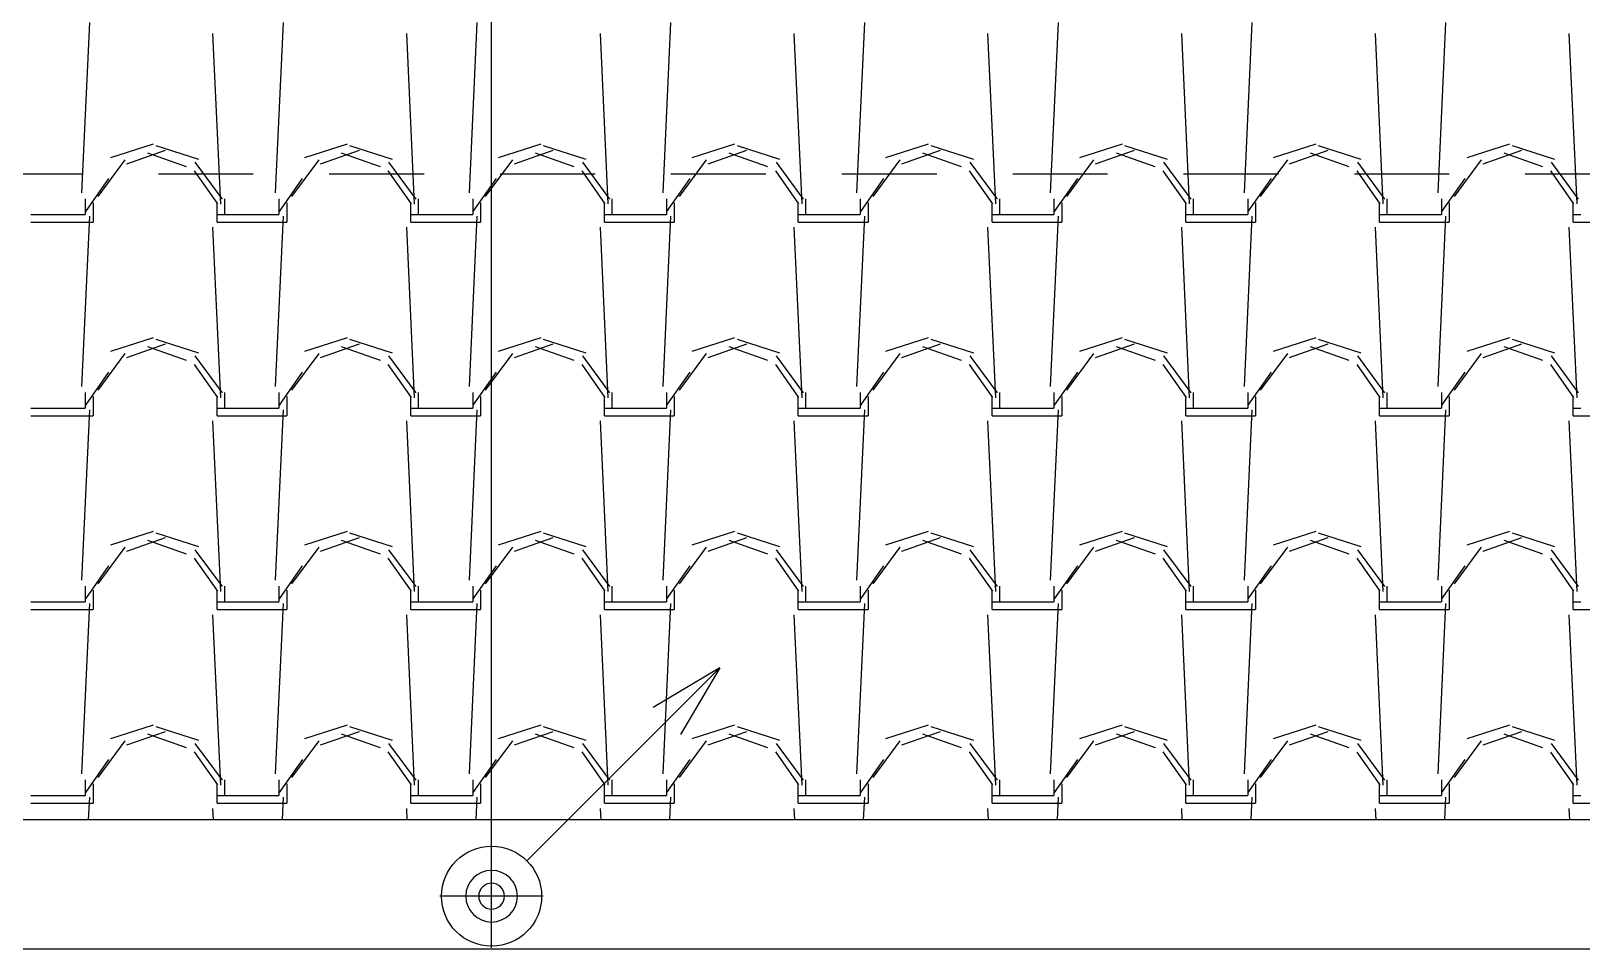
# Model space of a CAD drawing. Header units: millimetres. Extents: x 3923 to 4007, y 744 to 863.
# Drawn here: x 3936.045 to 3938.086, y 828.706 to 829.915 of the extents above; entities that cross this region are included whole.
import ezdxf

# ---------------------------------------------------------------- set-up
doc = ezdxf.new("R2010")
doc.units = ezdxf.units.MM
doc.linetypes.add('HIDDEN2', pattern=[0.1875, 0.125, -0.0625])
for name, color, linetype in [('-HIDRO', 8, 'Continuous'), ('A-PEN-W', 7, 'Continuous'), ('COTAS', 7, 'Continuous'), ('HID-TUBPRIMARIO', 5, 'Continuous')]:
    doc.layers.add(name, color=color, linetype=linetype)

# ---------------------------------------------------------------- blocks, each defined once
blk = doc.blocks.new('CIRCULOS')
at = {"layer": 'COTAS'}
for p, q in [((0, 4), (0, -4)), ((-4, 0), (4, 0))]:
    blk.add_line(p, q, dxfattribs=at)
for radius in [2, 1]:
    blk.add_circle((0, 0), radius, dxfattribs=at)

msp = doc.modelspace()

# ---------------------------------------------------------------- linework, layer by layer
at = {"layer": '-HIDRO', "linetype": 'Continuous'}
for p, q in [((3936.1123, 829.7016), (3936.1225, 829.9262)), ((3936.2951, 829.6869), (3936.2849, 829.9115)), ((3936.3674, 829.7016), (3936.3776, 829.9262)), ((3936.5503, 829.6869), (3936.5401, 829.9115)), ((3936.6226, 829.7016), (3936.6328, 829.9262)), ((3936.8054, 829.687), (3936.7952, 829.9115)), ((3936.8777, 829.7016), (3936.8879, 829.9262)), ((3937.0606, 829.687), (3937.0504, 829.9115)), ((3937.1329, 829.7016), (3937.1431, 829.9262)), ((3937.3157, 829.687), (3937.3055, 829.9115)), ((3937.388, 829.7016), (3937.3982, 829.9262)), ((3937.5709, 829.687), (3937.5607, 829.9115)), ((3937.6432, 829.7016), (3937.6534, 829.9262)), ((3937.826, 829.687), (3937.8158, 829.9115)), ((3937.8983, 829.7016), (3937.9085, 829.9262)), ((3938.0812, 829.687), (3938.071, 829.9115)), ((3936.2063, 829.7659), (3936.1501, 829.748)), ((3936.2221, 829.7574), (3936.171, 829.7395)), ((3936.2501, 829.7361), (3936.1991, 829.754)), ((3936.2661, 829.7458), (3936.2099, 829.7636)), ((3936.4614, 829.7659), (3936.4053, 829.748)), ((3936.4772, 829.7574), (3936.4262, 829.7395)), ((3936.5053, 829.7361), (3936.4542, 829.754)), ((3936.5212, 829.7458), (3936.4651, 829.7636)), ((3936.7166, 829.7659), (3936.6604, 829.748)), ((3936.7324, 829.7574), (3936.6813, 829.7395)), ((3936.7604, 829.7361), (3936.7094, 829.754)), ((3936.7764, 829.7458), (3936.7202, 829.7636)), ((3936.9717, 829.7659), (3936.9156, 829.748)), ((3936.9875, 829.7574), (3936.9365, 829.7395)), ((3937.0155, 829.7361), (3936.9645, 829.754)), ((3937.0315, 829.7458), (3936.9754, 829.7636)), ((3937.2269, 829.7659), (3937.1707, 829.748)), ((3937.2427, 829.7574), (3937.1916, 829.7395)), ((3937.2707, 829.7361), (3937.2197, 829.754)), ((3937.2867, 829.7458), (3937.2305, 829.7636)), ((3937.482, 829.7659), (3937.4259, 829.748)), ((3937.4978, 829.7574), (3937.4468, 829.7395)), ((3937.5258, 829.7361), (3937.4748, 829.754)), ((3937.5418, 829.7458), (3937.4857, 829.7636)), ((3937.7372, 829.7659), (3937.681, 829.748)), ((3937.753, 829.7574), (3937.7019, 829.7395)), ((3937.781, 829.7361), (3937.73, 829.754)), ((3937.797, 829.7458), (3937.7408, 829.7636)), ((3937.9923, 829.7659), (3937.9362, 829.748)), ((3938.0081, 829.7574), (3937.9571, 829.7395)), ((3938.0361, 829.7361), (3937.9851, 829.754)), ((3938.0521, 829.7458), (3937.996, 829.7636)), ((3936.1689, 829.7453), (3936.1332, 829.6968)), ((3936.2912, 829.6872), (3936.2606, 829.7306)), ((3936.2972, 829.6935), (3936.2615, 829.7419)), ((3936.4241, 829.7453), (3936.3883, 829.6968)), ((3936.5463, 829.6872), (3936.5157, 829.7306)), ((3936.5524, 829.6935), (3936.5166, 829.7419)), ((3936.6792, 829.7453), (3936.6435, 829.6968)), ((3936.8015, 829.6872), (3936.7709, 829.7306)), ((3936.8075, 829.6935), (3936.7718, 829.7419)), ((3936.9344, 829.7453), (3936.8986, 829.6968)), ((3937.0566, 829.6872), (3937.026, 829.7306)), ((3937.0627, 829.6935), (3937.0269, 829.7419)), ((3937.1895, 829.7453), (3937.1538, 829.6968)), ((3937.3118, 829.6872), (3937.2812, 829.7306)), ((3937.3178, 829.6935), (3937.2821, 829.7419)), ((3937.4446, 829.7453), (3937.4089, 829.6968)), ((3937.5669, 829.6872), (3937.5363, 829.7306)), ((3937.5729, 829.6935), (3937.5372, 829.7419)), ((3937.6998, 829.7453), (3937.6641, 829.6968)), ((3937.8221, 829.6872), (3937.7915, 829.7306)), ((3937.8281, 829.6935), (3937.7924, 829.7419)), ((3937.9549, 829.7453), (3937.9192, 829.6968)), ((3938.0772, 829.6872), (3938.0466, 829.7306)), ((3938.0832, 829.6935), (3938.0475, 829.7419)), ((3936.1474, 829.7206), (3936.1168, 829.6773)), ((3936.4025, 829.7206), (3936.3719, 829.6773)), ((3936.6577, 829.7206), (3936.6271, 829.6773)), ((3936.9129, 829.7206), (3936.8822, 829.6773)), ((3937.168, 829.7206), (3937.1374, 829.6773)), ((3937.4232, 829.7206), (3937.3925, 829.6773)), ((3937.6783, 829.7206), (3937.6477, 829.6773)), ((3937.9335, 829.7206), (3937.9028, 829.6773)), ((3936.1167, 829.6937), (3936.1167, 829.6733)), ((3936.1269, 829.6886), (3936.1269, 829.6631)), ((3936.2902, 829.6631), (3936.2902, 829.6886)), ((3936.3004, 829.6733), (3936.3004, 829.6937)), ((3936.3718, 829.6937), (3936.3718, 829.6733)), ((3936.382, 829.6886), (3936.382, 829.6631)), ((3936.5453, 829.6631), (3936.5453, 829.6886)), ((3936.5555, 829.6733), (3936.5555, 829.6937)), ((3936.627, 829.6937), (3936.627, 829.6733)), ((3936.6372, 829.6886), (3936.6372, 829.6631)), ((3936.8005, 829.6631), (3936.8005, 829.6886)), ((3936.8107, 829.6733), (3936.8107, 829.6937)), ((3936.8821, 829.6937), (3936.8821, 829.6733)), ((3936.8923, 829.6886), (3936.8923, 829.6631)), ((3937.0556, 829.6631), (3937.0556, 829.6886)), ((3937.0658, 829.6733), (3937.0658, 829.6937)), ((3937.1373, 829.6937), (3937.1373, 829.6733)), ((3937.1475, 829.6886), (3937.1475, 829.6631)), ((3937.3108, 829.6631), (3937.3108, 829.6886)), ((3937.321, 829.6733), (3937.321, 829.6937)), ((3937.3924, 829.6937), (3937.3924, 829.6733)), ((3937.4026, 829.6886), (3937.4026, 829.6631)), ((3937.5659, 829.6631), (3937.5659, 829.6886)), ((3937.5761, 829.6733), (3937.5761, 829.6937)), ((3937.6476, 829.6937), (3937.6476, 829.6733)), ((3937.6578, 829.6886), (3937.6578, 829.6631)), ((3937.8211, 829.6631), (3937.8211, 829.6886)), ((3937.8313, 829.6733), (3937.8313, 829.6937)), ((3937.9027, 829.6937), (3937.9027, 829.6733)), ((3937.9129, 829.6886), (3937.9129, 829.6631)), ((3938.0762, 829.6631), (3938.0762, 829.6886)), ((3936.0452, 829.6733), (3936.1167, 829.6733)), ((3936.1123, 829.4465), (3936.1225, 829.671)), ((3936.2902, 829.6733), (3936.3004, 829.6733)), ((3936.3004, 829.6733), (3936.3718, 829.6733)), ((3936.3674, 829.4465), (3936.3776, 829.671)), ((3936.5453, 829.6733), (3936.5555, 829.6733)), ((3936.5555, 829.6733), (3936.627, 829.6733)), ((3936.6226, 829.4465), (3936.6328, 829.671)), ((3936.8005, 829.6733), (3936.8107, 829.6733)), ((3936.8107, 829.6733), (3936.8821, 829.6733)), ((3936.8777, 829.4465), (3936.8879, 829.671)), ((3937.0556, 829.6733), (3937.0658, 829.6733)), ((3937.0658, 829.6733), (3937.1373, 829.6733)), ((3937.1329, 829.4465), (3937.1431, 829.671)), ((3937.3108, 829.6733), (3937.321, 829.6733)), ((3937.321, 829.6733), (3937.3924, 829.6733)), ((3937.388, 829.4465), (3937.3982, 829.671)), ((3937.5659, 829.6733), (3937.5761, 829.6733)), ((3937.5761, 829.6733), (3937.6476, 829.6733)), ((3937.6432, 829.4465), (3937.6534, 829.671)), ((3937.8211, 829.6733), (3937.8313, 829.6733)), ((3937.8313, 829.6733), (3937.9027, 829.6733)), ((3937.8983, 829.4465), (3937.9085, 829.671)), ((3938.0762, 829.6733), (3938.0864, 829.6733)), ((3936.0452, 829.6631), (3936.1269, 829.6631)), ((3936.2951, 829.4318), (3936.2849, 829.6563)), ((3936.2902, 829.6631), (3936.3004, 829.6631)), ((3936.3004, 829.6631), (3936.382, 829.6631)), ((3936.5503, 829.4318), (3936.5401, 829.6563)), ((3936.5453, 829.6631), (3936.5555, 829.6631)), ((3936.5555, 829.6631), (3936.6372, 829.6631)), ((3936.8054, 829.4318), (3936.7952, 829.6563)), ((3936.8005, 829.6631), (3936.8107, 829.6631)), ((3936.8107, 829.6631), (3936.8923, 829.6631)), ((3937.0606, 829.4318), (3937.0504, 829.6563)), ((3937.0556, 829.6631), (3937.0658, 829.6631)), ((3937.0658, 829.6631), (3937.1475, 829.6631)), ((3937.3157, 829.4318), (3937.3055, 829.6563)), ((3937.3108, 829.6631), (3937.321, 829.6631)), ((3937.321, 829.6631), (3937.4026, 829.6631)), ((3937.5709, 829.4318), (3937.5607, 829.6563)), ((3937.5659, 829.6631), (3937.5761, 829.6631)), ((3937.5761, 829.6631), (3937.6578, 829.6631)), ((3937.826, 829.4318), (3937.8158, 829.6563)), ((3937.8211, 829.6631), (3937.8313, 829.6631)), ((3937.8313, 829.6631), (3937.9129, 829.6631)), ((3938.0812, 829.4318), (3938.071, 829.6563)), ((3938.0762, 829.6631), (3938.0864, 829.6631)), ((3938.0864, 829.6631), (3938.1681, 829.6631)), ((3936.2063, 829.5107), (3936.1501, 829.4929)), ((3936.2661, 829.4906), (3936.2099, 829.5085)), ((3936.4614, 829.5107), (3936.4053, 829.4929)), ((3936.5212, 829.4906), (3936.4651, 829.5085)), ((3936.7166, 829.5107), (3936.6604, 829.4929)), ((3936.7764, 829.4906), (3936.7202, 829.5085)), ((3936.9717, 829.5107), (3936.9156, 829.4929)), ((3937.0315, 829.4906), (3936.9754, 829.5085)), ((3937.2269, 829.5107), (3937.1707, 829.4929)), ((3937.2867, 829.4906), (3937.2305, 829.5085)), ((3937.482, 829.5107), (3937.4259, 829.4929)), ((3937.5418, 829.4906), (3937.4857, 829.5085)), ((3937.7372, 829.5107), (3937.681, 829.4929)), ((3937.797, 829.4906), (3937.7408, 829.5085)), ((3937.9923, 829.5107), (3937.9362, 829.4929)), ((3938.0521, 829.4906), (3937.996, 829.5085)), ((3936.1689, 829.4902), (3936.1332, 829.4417)), ((3936.2221, 829.5022), (3936.171, 829.4844)), ((3936.2501, 829.481), (3936.1991, 829.4988)), ((3936.2972, 829.4383), (3936.2615, 829.4868)), ((3936.4241, 829.4902), (3936.3883, 829.4417)), ((3936.4772, 829.5022), (3936.4262, 829.4844)), ((3936.5053, 829.481), (3936.4542, 829.4988)), ((3936.5524, 829.4383), (3936.5166, 829.4868)), ((3936.6792, 829.4902), (3936.6435, 829.4417)), ((3936.7324, 829.5022), (3936.6813, 829.4844)), ((3936.7604, 829.481), (3936.7094, 829.4988)), ((3936.8075, 829.4383), (3936.7718, 829.4868)), ((3936.9343, 829.4902), (3936.8986, 829.4417)), ((3936.9875, 829.5022), (3936.9365, 829.4844)), ((3937.0156, 829.481), (3936.9645, 829.4988)), ((3937.0627, 829.4383), (3937.0269, 829.4868)), ((3937.1895, 829.4902), (3937.1538, 829.4417)), ((3937.2427, 829.5022), (3937.1916, 829.4844)), ((3937.2707, 829.481), (3937.2197, 829.4988)), ((3937.3178, 829.4383), (3937.2821, 829.4868)), ((3937.4446, 829.4902), (3937.4089, 829.4417)), ((3937.4978, 829.5022), (3937.4468, 829.4844)), ((3937.5259, 829.481), (3937.4748, 829.4988)), ((3937.5729, 829.4383), (3937.5372, 829.4868)), ((3937.6998, 829.4902), (3937.6641, 829.4417)), ((3937.753, 829.5022), (3937.7019, 829.4844)), ((3937.781, 829.481), (3937.73, 829.4988)), ((3937.8281, 829.4383), (3937.7924, 829.4868)), ((3937.9549, 829.4902), (3937.9192, 829.4417)), ((3938.0081, 829.5022), (3937.9571, 829.4844)), ((3938.0361, 829.481), (3937.9851, 829.4988)), ((3938.0832, 829.4383), (3938.0475, 829.4868)), ((3936.1474, 829.4655), (3936.1168, 829.4221)), ((3936.2912, 829.4321), (3936.2606, 829.4755)), ((3936.4025, 829.4655), (3936.3719, 829.4221)), ((3936.5463, 829.4321), (3936.5157, 829.4755)), ((3936.6577, 829.4655), (3936.6271, 829.4221)), ((3936.8015, 829.4321), (3936.7709, 829.4755)), ((3936.9129, 829.4655), (3936.8822, 829.4221)), ((3937.0566, 829.4321), (3937.026, 829.4755)), ((3937.168, 829.4655), (3937.1374, 829.4221)), ((3937.3118, 829.4321), (3937.2812, 829.4754)), ((3937.4232, 829.4655), (3937.3925, 829.4221)), ((3937.5669, 829.4321), (3937.5363, 829.4754)), ((3937.6783, 829.4655), (3937.6477, 829.4221)), ((3937.8221, 829.4321), (3937.7915, 829.4754)), ((3937.9335, 829.4655), (3937.9028, 829.4221)), ((3938.0772, 829.4321), (3938.0466, 829.4754)), ((3936.1167, 829.4386), (3936.1167, 829.4181)), ((3936.1269, 829.4335), (3936.1269, 829.4079)), ((3936.2902, 829.4079), (3936.2902, 829.4335)), ((3936.3004, 829.4181), (3936.3004, 829.4386)), ((3936.3718, 829.4386), (3936.3718, 829.4181)), ((3936.382, 829.4335), (3936.382, 829.4079)), ((3936.5453, 829.4079), (3936.5453, 829.4335)), ((3936.5555, 829.4181), (3936.5555, 829.4386)), ((3936.627, 829.4386), (3936.627, 829.4181)), ((3936.6372, 829.4335), (3936.6372, 829.4079)), ((3936.8005, 829.4079), (3936.8005, 829.4335)), ((3936.8107, 829.4181), (3936.8107, 829.4386)), ((3936.8821, 829.4386), (3936.8821, 829.4181)), ((3936.8923, 829.4335), (3936.8923, 829.4079)), ((3937.0556, 829.4079), (3937.0556, 829.4335)), ((3937.0658, 829.4181), (3937.0658, 829.4386)), ((3937.1373, 829.4386), (3937.1373, 829.4181)), ((3937.1475, 829.4335), (3937.1475, 829.4079)), ((3937.3108, 829.4079), (3937.3108, 829.4335)), ((3937.321, 829.4181), (3937.321, 829.4386)), ((3937.3924, 829.4386), (3937.3924, 829.4181)), ((3937.4026, 829.4335), (3937.4026, 829.4079)), ((3937.5659, 829.4079), (3937.5659, 829.4335)), ((3937.5761, 829.4181), (3937.5761, 829.4386)), ((3937.6476, 829.4386), (3937.6476, 829.4181)), ((3937.6578, 829.4335), (3937.6578, 829.4079)), ((3937.8211, 829.4079), (3937.8211, 829.4335)), ((3937.8313, 829.4181), (3937.8313, 829.4386)), ((3937.9027, 829.4386), (3937.9027, 829.4181)), ((3937.9129, 829.4335), (3937.9129, 829.4079)), ((3938.0762, 829.4079), (3938.0762, 829.4335)), ((3936.0452, 829.4181), (3936.1167, 829.4181)), ((3936.0452, 829.4079), (3936.1269, 829.4079)), ((3936.1123, 829.1913), (3936.1225, 829.4159)), ((3936.2951, 829.1766), (3936.2849, 829.4012)), ((3936.2902, 829.4181), (3936.3004, 829.4181)), ((3936.2902, 829.4079), (3936.3004, 829.4079)), ((3936.3004, 829.4181), (3936.3718, 829.4181)), ((3936.3004, 829.4079), (3936.382, 829.4079)), ((3936.3674, 829.1913), (3936.3776, 829.4159)), ((3936.5503, 829.1766), (3936.5401, 829.4012)), ((3936.5453, 829.4181), (3936.5555, 829.4181)), ((3936.5453, 829.4079), (3936.5555, 829.4079)), ((3936.5555, 829.4181), (3936.627, 829.4181)), ((3936.5555, 829.4079), (3936.6372, 829.4079)), ((3936.6226, 829.1913), (3936.6328, 829.4159)), ((3936.8054, 829.1767), (3936.7952, 829.4012)), ((3936.8005, 829.4181), (3936.8107, 829.4181)), ((3936.8005, 829.4079), (3936.8107, 829.4079)), ((3936.8107, 829.4181), (3936.8821, 829.4181)), ((3936.8107, 829.4079), (3936.8923, 829.4079)), ((3936.8777, 829.1913), (3936.8879, 829.4159)), ((3937.0606, 829.1767), (3937.0504, 829.4012)), ((3937.0556, 829.4181), (3937.0658, 829.4181)), ((3937.0556, 829.4079), (3937.0658, 829.4079)), ((3937.0658, 829.4181), (3937.1373, 829.4181)), ((3937.0658, 829.4079), (3937.1475, 829.4079)), ((3937.1329, 829.1913), (3937.1431, 829.4159)), ((3937.3157, 829.1767), (3937.3055, 829.4012)), ((3937.3108, 829.4181), (3937.321, 829.4181)), ((3937.3108, 829.4079), (3937.321, 829.4079)), ((3937.321, 829.4181), (3937.3924, 829.4181)), ((3937.321, 829.4079), (3937.4026, 829.4079)), ((3937.388, 829.1913), (3937.3982, 829.4159)), ((3937.5709, 829.1767), (3937.5607, 829.4012)), ((3937.5659, 829.4181), (3937.5761, 829.4181)), ((3937.5659, 829.4079), (3937.5761, 829.4079)), ((3937.5761, 829.4181), (3937.6476, 829.4181)), ((3937.5761, 829.4079), (3937.6578, 829.4079)), ((3937.6432, 829.1913), (3937.6534, 829.4159)), ((3937.826, 829.1767), (3937.8158, 829.4012)), ((3937.8211, 829.4181), (3937.8313, 829.4181)), ((3937.8211, 829.4079), (3937.8313, 829.4079)), ((3937.8313, 829.4181), (3937.9027, 829.4181)), ((3937.8313, 829.4079), (3937.9129, 829.4079)), ((3937.8983, 829.1913), (3937.9085, 829.4159)), ((3938.0812, 829.1767), (3938.071, 829.4012)), ((3938.0762, 829.4181), (3938.0864, 829.4181)), ((3938.0762, 829.4079), (3938.0864, 829.4079)), ((3938.0864, 829.4079), (3938.1681, 829.4079)), ((3936.2063, 829.2556), (3936.1501, 829.2377)), ((3936.2221, 829.2471), (3936.171, 829.2292)), ((3936.2501, 829.2258), (3936.1991, 829.2437)), ((3936.2661, 829.2355), (3936.2099, 829.2533)), ((3936.4614, 829.2556), (3936.4053, 829.2377)), ((3936.4772, 829.2471), (3936.4262, 829.2292)), ((3936.5053, 829.2258), (3936.4542, 829.2437)), ((3936.5212, 829.2355), (3936.4651, 829.2533)), ((3936.7166, 829.2556), (3936.6604, 829.2377)), ((3936.7324, 829.2471), (3936.6813, 829.2292)), ((3936.7604, 829.2258), (3936.7094, 829.2437)), ((3936.7764, 829.2355), (3936.7202, 829.2533)), ((3936.9717, 829.2556), (3936.9156, 829.2377)), ((3936.9875, 829.2471), (3936.9365, 829.2292)), ((3937.0156, 829.2258), (3936.9645, 829.2437)), ((3937.0315, 829.2355), (3936.9754, 829.2533)), ((3937.2269, 829.2556), (3937.1707, 829.2377)), ((3937.2427, 829.2471), (3937.1916, 829.2292)), ((3937.2707, 829.2258), (3937.2197, 829.2437)), ((3937.2867, 829.2355), (3937.2305, 829.2533)), ((3937.482, 829.2556), (3937.4259, 829.2377)), ((3937.4978, 829.2471), (3937.4468, 829.2292)), ((3937.5259, 829.2258), (3937.4748, 829.2437)), ((3937.5418, 829.2355), (3937.4857, 829.2533)), ((3937.7372, 829.2556), (3937.681, 829.2377)), ((3937.753, 829.2471), (3937.7019, 829.2292)), ((3937.781, 829.2258), (3937.73, 829.2437)), ((3937.797, 829.2355), (3937.7408, 829.2533)), ((3937.9923, 829.2556), (3937.9362, 829.2377)), ((3938.0081, 829.2471), (3937.9571, 829.2292)), ((3938.0362, 829.2258), (3937.9851, 829.2437)), ((3938.0521, 829.2355), (3937.996, 829.2533)), ((3936.1689, 829.235), (3936.1332, 829.1865)), ((3936.2912, 829.1769), (3936.2606, 829.2203)), ((3936.2972, 829.1832), (3936.2615, 829.2316)), ((3936.4241, 829.235), (3936.3883, 829.1865)), ((3936.5463, 829.1769), (3936.5157, 829.2203)), ((3936.5524, 829.1832), (3936.5166, 829.2316)), ((3936.6792, 829.235), (3936.6435, 829.1865)), ((3936.8015, 829.1769), (3936.7709, 829.2203)), ((3936.8075, 829.1832), (3936.7718, 829.2316)), ((3936.9343, 829.235), (3936.8986, 829.1865)), ((3937.0566, 829.1769), (3937.026, 829.2203)), ((3937.0627, 829.1832), (3937.0269, 829.2316)), ((3937.1895, 829.235), (3937.1538, 829.1865)), ((3937.3118, 829.1769), (3937.2812, 829.2203)), ((3937.3178, 829.1832), (3937.2821, 829.2316)), ((3937.4446, 829.235), (3937.4089, 829.1865)), ((3937.5669, 829.1769), (3937.5363, 829.2203)), ((3937.573, 829.1832), (3937.5372, 829.2316)), ((3937.6998, 829.235), (3937.6641, 829.1865)), ((3937.8221, 829.1769), (3937.7915, 829.2203)), ((3937.8281, 829.1832), (3937.7924, 829.2316)), ((3937.9549, 829.235), (3937.9192, 829.1865)), ((3938.0772, 829.1769), (3938.0466, 829.2203)), ((3938.0832, 829.1832), (3938.0475, 829.2316)), ((3936.1474, 829.2103), (3936.1168, 829.167)), ((3936.4025, 829.2103), (3936.3719, 829.167)), ((3936.6577, 829.2103), (3936.6271, 829.167)), ((3936.9129, 829.2103), (3936.8822, 829.167)), ((3937.168, 829.2103), (3937.1374, 829.167)), ((3937.4232, 829.2103), (3937.3925, 829.167)), ((3937.6783, 829.2103), (3937.6477, 829.167)), ((3937.9335, 829.2103), (3937.9028, 829.167)), ((3936.1167, 829.1834), (3936.1167, 829.163)), ((3936.1269, 829.1783), (3936.1269, 829.1528)), ((3936.2902, 829.1528), (3936.2902, 829.1783)), ((3936.3004, 829.163), (3936.3004, 829.1834)), ((3936.3718, 829.1834), (3936.3718, 829.163)), ((3936.382, 829.1783), (3936.382, 829.1528)), ((3936.5453, 829.1528), (3936.5453, 829.1783)), ((3936.5555, 829.163), (3936.5555, 829.1834)), ((3936.627, 829.1834), (3936.627, 829.163)), ((3936.6372, 829.1783), (3936.6372, 829.1528)), ((3936.8005, 829.1528), (3936.8005, 829.1783)), ((3936.8107, 829.163), (3936.8107, 829.1834)), ((3936.8821, 829.1834), (3936.8821, 829.163)), ((3936.8923, 829.1783), (3936.8923, 829.1528)), ((3937.0556, 829.1528), (3937.0556, 829.1783)), ((3937.0658, 829.163), (3937.0658, 829.1834)), ((3937.1373, 829.1834), (3937.1373, 829.163)), ((3937.1475, 829.1783), (3937.1475, 829.1528)), ((3937.3108, 829.1528), (3937.3108, 829.1783)), ((3937.321, 829.163), (3937.321, 829.1834)), ((3937.3924, 829.1834), (3937.3924, 829.163)), ((3937.4026, 829.1783), (3937.4026, 829.1528)), ((3937.5659, 829.1528), (3937.5659, 829.1783)), ((3937.5761, 829.163), (3937.5761, 829.1834)), ((3937.6476, 829.1834), (3937.6476, 829.163)), ((3937.6578, 829.1783), (3937.6578, 829.1528)), ((3937.8211, 829.1528), (3937.8211, 829.1783)), ((3937.8313, 829.163), (3937.8313, 829.1834)), ((3937.9027, 829.1834), (3937.9027, 829.163)), ((3937.9129, 829.1783), (3937.9129, 829.1528)), ((3938.0762, 829.1528), (3938.0762, 829.1783)), ((3936.0452, 829.163), (3936.1167, 829.163)), ((3936.1123, 828.9362), (3936.1225, 829.1607)), ((3936.2902, 829.163), (3936.3004, 829.163)), ((3936.3004, 829.163), (3936.3718, 829.163)), ((3936.3674, 828.9362), (3936.3776, 829.1607)), ((3936.5453, 829.163), (3936.5555, 829.163)), ((3936.5555, 829.163), (3936.627, 829.163)), ((3936.6226, 828.9362), (3936.6328, 829.1607)), ((3936.8005, 829.163), (3936.8107, 829.163)), ((3936.8107, 829.163), (3936.8821, 829.163)), ((3936.8777, 828.9362), (3936.8879, 829.1607)), ((3937.0556, 829.163), (3937.0658, 829.163)), ((3937.0658, 829.163), (3937.1373, 829.163)), ((3937.1329, 828.9362), (3937.1431, 829.1607)), ((3937.3108, 829.163), (3937.321, 829.163)), ((3937.321, 829.163), (3937.3924, 829.163)), ((3937.388, 828.9362), (3937.3982, 829.1607)), ((3937.5659, 829.163), (3937.5761, 829.163)), ((3937.5761, 829.163), (3937.6476, 829.163)), ((3937.6432, 828.9362), (3937.6534, 829.1607)), ((3937.8211, 829.163), (3937.8313, 829.163)), ((3937.8313, 829.163), (3937.9027, 829.163)), ((3937.8983, 828.9362), (3937.9085, 829.1607)), ((3938.0762, 829.163), (3938.0864, 829.163)), ((3936.0452, 829.1528), (3936.1269, 829.1528)), ((3936.2951, 828.9215), (3936.2849, 829.146)), ((3936.2902, 829.1528), (3936.3004, 829.1528)), ((3936.3004, 829.1528), (3936.382, 829.1528)), ((3936.5503, 828.9215), (3936.5401, 829.146)), ((3936.5453, 829.1528), (3936.5555, 829.1528)), ((3936.5555, 829.1528), (3936.6372, 829.1528)), ((3936.8054, 828.9215), (3936.7952, 829.146)), ((3936.8005, 829.1528), (3936.8107, 829.1528)), ((3936.8107, 829.1528), (3936.8923, 829.1528)), ((3937.0606, 828.9215), (3937.0504, 829.146)), ((3937.0556, 829.1528), (3937.0658, 829.1528)), ((3937.0658, 829.1528), (3937.1475, 829.1528)), ((3937.3157, 828.9215), (3937.3055, 829.146)), ((3937.3108, 829.1528), (3937.321, 829.1528)), ((3937.321, 829.1528), (3937.4026, 829.1528)), ((3937.5709, 828.9215), (3937.5607, 829.146)), ((3937.5659, 829.1528), (3937.5761, 829.1528)), ((3937.5761, 829.1528), (3937.6578, 829.1528)), ((3937.826, 828.9215), (3937.8158, 829.146)), ((3937.8211, 829.1528), (3937.8313, 829.1528)), ((3937.8313, 829.1528), (3937.9129, 829.1528)), ((3938.0812, 828.9215), (3938.071, 829.146)), ((3938.0762, 829.1528), (3938.0864, 829.1528)), ((3938.0864, 829.1528), (3938.1681, 829.1528)), ((3936.2063, 829.0004), (3936.1501, 828.9826)), ((3936.2661, 828.9803), (3936.2099, 828.9982)), ((3936.4614, 829.0004), (3936.4053, 828.9826)), ((3936.5212, 828.9803), (3936.4651, 828.9982)), ((3936.7166, 829.0004), (3936.6604, 828.9826)), ((3936.7764, 828.9803), (3936.7202, 828.9982)), ((3936.9717, 829.0004), (3936.9156, 828.9826)), ((3937.0315, 828.9803), (3936.9754, 828.9982)), ((3937.2269, 829.0004), (3937.1707, 828.9826)), ((3937.2867, 828.9803), (3937.2305, 828.9982)), ((3937.482, 829.0004), (3937.4259, 828.9826)), ((3937.5418, 828.9803), (3937.4857, 828.9982)), ((3937.7372, 829.0004), (3937.681, 828.9826)), ((3937.797, 828.9803), (3937.7408, 828.9982)), ((3937.9923, 829.0004), (3937.9362, 828.9826)), ((3938.0521, 828.9803), (3937.996, 828.9982)), ((3936.1689, 828.9799), (3936.1332, 828.9314)), ((3936.2221, 828.9919), (3936.171, 828.974)), ((3936.2501, 828.9707), (3936.1991, 828.9885)), ((3936.2972, 828.928), (3936.2615, 828.9765)), ((3936.4241, 828.9799), (3936.3883, 828.9314)), ((3936.4772, 828.9919), (3936.4262, 828.974)), ((3936.5053, 828.9707), (3936.4542, 828.9885)), ((3936.5524, 828.928), (3936.5166, 828.9765)), ((3936.6792, 828.9799), (3936.6435, 828.9314)), ((3936.7324, 828.9919), (3936.6813, 828.974)), ((3936.7604, 828.9707), (3936.7094, 828.9885)), ((3936.8075, 828.928), (3936.7718, 828.9765)), ((3936.9343, 828.9799), (3936.8986, 828.9314)), ((3936.9875, 828.9919), (3936.9365, 828.974)), ((3937.0156, 828.9707), (3936.9645, 828.9885)), ((3937.0627, 828.928), (3937.0269, 828.9765)), ((3937.1895, 828.9799), (3937.1538, 828.9314)), ((3937.2427, 828.9919), (3937.1916, 828.974)), ((3937.2707, 828.9707), (3937.2197, 828.9885)), ((3937.3178, 828.928), (3937.2821, 828.9765)), ((3937.4446, 828.9799), (3937.4089, 828.9314)), ((3937.4978, 828.9919), (3937.4468, 828.974)), ((3937.5259, 828.9707), (3937.4748, 828.9885)), ((3937.573, 828.928), (3937.5372, 828.9765)), ((3937.6998, 828.9799), (3937.6641, 828.9314)), ((3937.753, 828.9919), (3937.7019, 828.974)), ((3937.781, 828.9707), (3937.73, 828.9885)), ((3937.8281, 828.928), (3937.7924, 828.9765)), ((3937.9549, 828.9799), (3937.9192, 828.9314)), ((3938.0081, 828.9919), (3937.9571, 828.974)), ((3938.0362, 828.9707), (3937.9851, 828.9885)), ((3938.0832, 828.928), (3938.0475, 828.9765)), ((3936.1474, 828.9552), (3936.1168, 828.9118)), ((3936.2912, 828.9218), (3936.2606, 828.9652)), ((3936.4026, 828.9552), (3936.3719, 828.9118)), ((3936.5463, 828.9218), (3936.5157, 828.9652)), ((3936.6577, 828.9552), (3936.6271, 828.9118)), ((3936.8015, 828.9218), (3936.7709, 828.9652)), ((3936.9129, 828.9552), (3936.8822, 828.9118)), ((3937.0566, 828.9218), (3937.026, 828.9652)), ((3937.168, 828.9552), (3937.1374, 828.9118)), ((3937.3118, 828.9218), (3937.2812, 828.9652)), ((3937.4232, 828.9552), (3937.3925, 828.9118)), ((3937.5669, 828.9218), (3937.5363, 828.9652)), ((3937.6783, 828.9552), (3937.6477, 828.9118)), ((3937.8221, 828.9218), (3937.7915, 828.9651)), ((3937.9335, 828.9552), (3937.9028, 828.9118)), ((3938.0772, 828.9218), (3938.0466, 828.9651)), ((3936.1167, 828.9283), (3936.1167, 828.9078)), ((3936.1269, 828.9232), (3936.1269, 828.8976)), ((3936.2902, 828.8976), (3936.2902, 828.9232)), ((3936.3004, 828.9078), (3936.3004, 828.9283)), ((3936.3718, 828.9283), (3936.3718, 828.9078)), ((3936.382, 828.9232), (3936.382, 828.8976)), ((3936.5453, 828.8976), (3936.5453, 828.9232)), ((3936.5555, 828.9078), (3936.5555, 828.9283)), ((3936.627, 828.9283), (3936.627, 828.9078)), ((3936.6372, 828.9232), (3936.6372, 828.8976)), ((3936.8005, 828.8976), (3936.8005, 828.9232)), ((3936.8107, 828.9078), (3936.8107, 828.9283)), ((3936.8821, 828.9283), (3936.8821, 828.9078)), ((3936.8923, 828.9232), (3936.8923, 828.8976)), ((3937.0556, 828.8976), (3937.0556, 828.9232)), ((3937.0658, 828.9078), (3937.0658, 828.9283)), ((3937.1373, 828.9283), (3937.1373, 828.9078)), ((3937.1475, 828.9232), (3937.1475, 828.8976)), ((3937.3108, 828.8976), (3937.3108, 828.9232)), ((3937.321, 828.9078), (3937.321, 828.9283)), ((3937.3924, 828.9283), (3937.3924, 828.9078)), ((3937.4026, 828.9232), (3937.4026, 828.8976)), ((3937.5659, 828.8976), (3937.5659, 828.9232)), ((3937.5761, 828.9078), (3937.5761, 828.9283)), ((3937.6476, 828.9283), (3937.6476, 828.9078)), ((3937.6578, 828.9232), (3937.6578, 828.8976)), ((3937.8211, 828.8976), (3937.8211, 828.9232)), ((3937.8313, 828.9078), (3937.8313, 828.9283)), ((3937.9027, 828.9283), (3937.9027, 828.9078)), ((3937.9129, 828.9232), (3937.9129, 828.8976)), ((3938.0762, 828.8976), (3938.0762, 828.9232)), ((3936.0452, 828.9078), (3936.1167, 828.9078)), ((3936.0452, 828.8976), (3936.1269, 828.8976)), ((3936.1211, 828.8757), (3936.1225, 828.9056)), ((3936.2856, 828.8757), (3936.2849, 828.8909)), ((3936.2902, 828.9078), (3936.3004, 828.9078)), ((3936.2902, 828.8976), (3936.3004, 828.8976)), ((3936.3004, 828.9078), (3936.3718, 828.9078)), ((3936.3004, 828.8976), (3936.382, 828.8976)), ((3936.3763, 828.8757), (3936.3776, 828.9056)), ((3936.5407, 828.8757), (3936.5401, 828.8909)), ((3936.5453, 828.9078), (3936.5555, 828.9078)), ((3936.5453, 828.8976), (3936.5555, 828.8976)), ((3936.5555, 828.9078), (3936.627, 828.9078)), ((3936.5555, 828.8976), (3936.6372, 828.8976)), ((3936.6314, 828.8757), (3936.6328, 828.9056)), ((3936.7959, 828.8757), (3936.7952, 828.8909)), ((3936.8005, 828.9078), (3936.8107, 828.9078)), ((3936.8005, 828.8976), (3936.8107, 828.8976)), ((3936.8107, 828.9078), (3936.8821, 828.9078)), ((3936.8107, 828.8976), (3936.8923, 828.8976)), ((3936.8866, 828.8757), (3936.8879, 828.9056)), ((3937.0511, 828.8757), (3937.0504, 828.8909)), ((3937.0556, 828.9078), (3937.0658, 828.9078)), ((3937.0556, 828.8976), (3937.0658, 828.8976)), ((3937.0658, 828.9078), (3937.1373, 828.9078)), ((3937.0658, 828.8976), (3937.1475, 828.8976)), ((3937.1417, 828.8757), (3937.1431, 828.9056)), ((3937.3062, 828.8757), (3937.3055, 828.8909)), ((3937.3108, 828.9078), (3937.321, 828.9078)), ((3937.3108, 828.8976), (3937.321, 828.8976)), ((3937.321, 828.9078), (3937.3924, 828.9078)), ((3937.321, 828.8976), (3937.4026, 828.8976)), ((3937.3969, 828.8757), (3937.3982, 828.9056)), ((3937.5614, 828.8757), (3937.5607, 828.8909)), ((3937.5659, 828.9078), (3937.5761, 828.9078)), ((3937.5659, 828.8976), (3937.5761, 828.8976)), ((3937.5761, 828.9078), (3937.6476, 828.9078)), ((3937.5761, 828.8976), (3937.6578, 828.8976)), ((3937.652, 828.8757), (3937.6534, 828.9056)), ((3937.8165, 828.8757), (3937.8158, 828.8909)), ((3937.8211, 828.9078), (3937.8313, 828.9078)), ((3937.8211, 828.8976), (3937.8313, 828.8976)), ((3937.8313, 828.9078), (3937.9027, 828.9078)), ((3937.8313, 828.8976), (3937.9129, 828.8976)), ((3937.9072, 828.8757), (3937.9085, 828.9056)), ((3938.0717, 828.8757), (3938.071, 828.8909)), ((3938.0762, 828.9078), (3938.0864, 828.9078)), ((3938.0762, 828.8976), (3938.0864, 828.8976)), ((3938.0864, 828.8976), (3938.1681, 828.8976))]:
    msp.add_line(p, q, dxfattribs=at)
at = {"layer": '-HIDRO', "linetype": 'HIDDEN2'}
msp.add_line((3940.838, 829.7262), (3935.82, 829.7262), dxfattribs=at)
at = {"layer": '-HIDRO'}
for p, q in [((3940.838, 828.8757), (3934.9695, 828.8757)), ((3940.838, 828.7056), (3934.7994, 828.7056))]:
    msp.add_line(p, q, dxfattribs=at)
for p, q in [((3936.6983, 828.8217), (3936.9525, 829.0759)), ((3936.9525, 829.0759), (3936.8646, 829.0238)), ((3936.9525, 829.0759), (3936.9005, 828.988))]:
    msp.add_line(p, q)
msp.add_ellipse((3936.6518, 828.7752), major_axis=(0.0466, 0.0466), ratio=1, start_param=0.785398, end_param=7.068583)
at = {"layer": 'HID-TUBPRIMARIO'}
msp.add_line((3936.6518, 828.7752), (3936.6518, 842.9034), dxfattribs=at)

# ---------------------------------------------------------------- block references
at = {"layer": 'A-PEN-W', "xscale": -0.01701, "yscale": 0.01701, "zscale": 0.01701, "rotation": 270}
msp.add_blockref('CIRCULOS', (3936.6518, 828.7752), dxfattribs=at)

doc.saveas('drawing.dxf')
